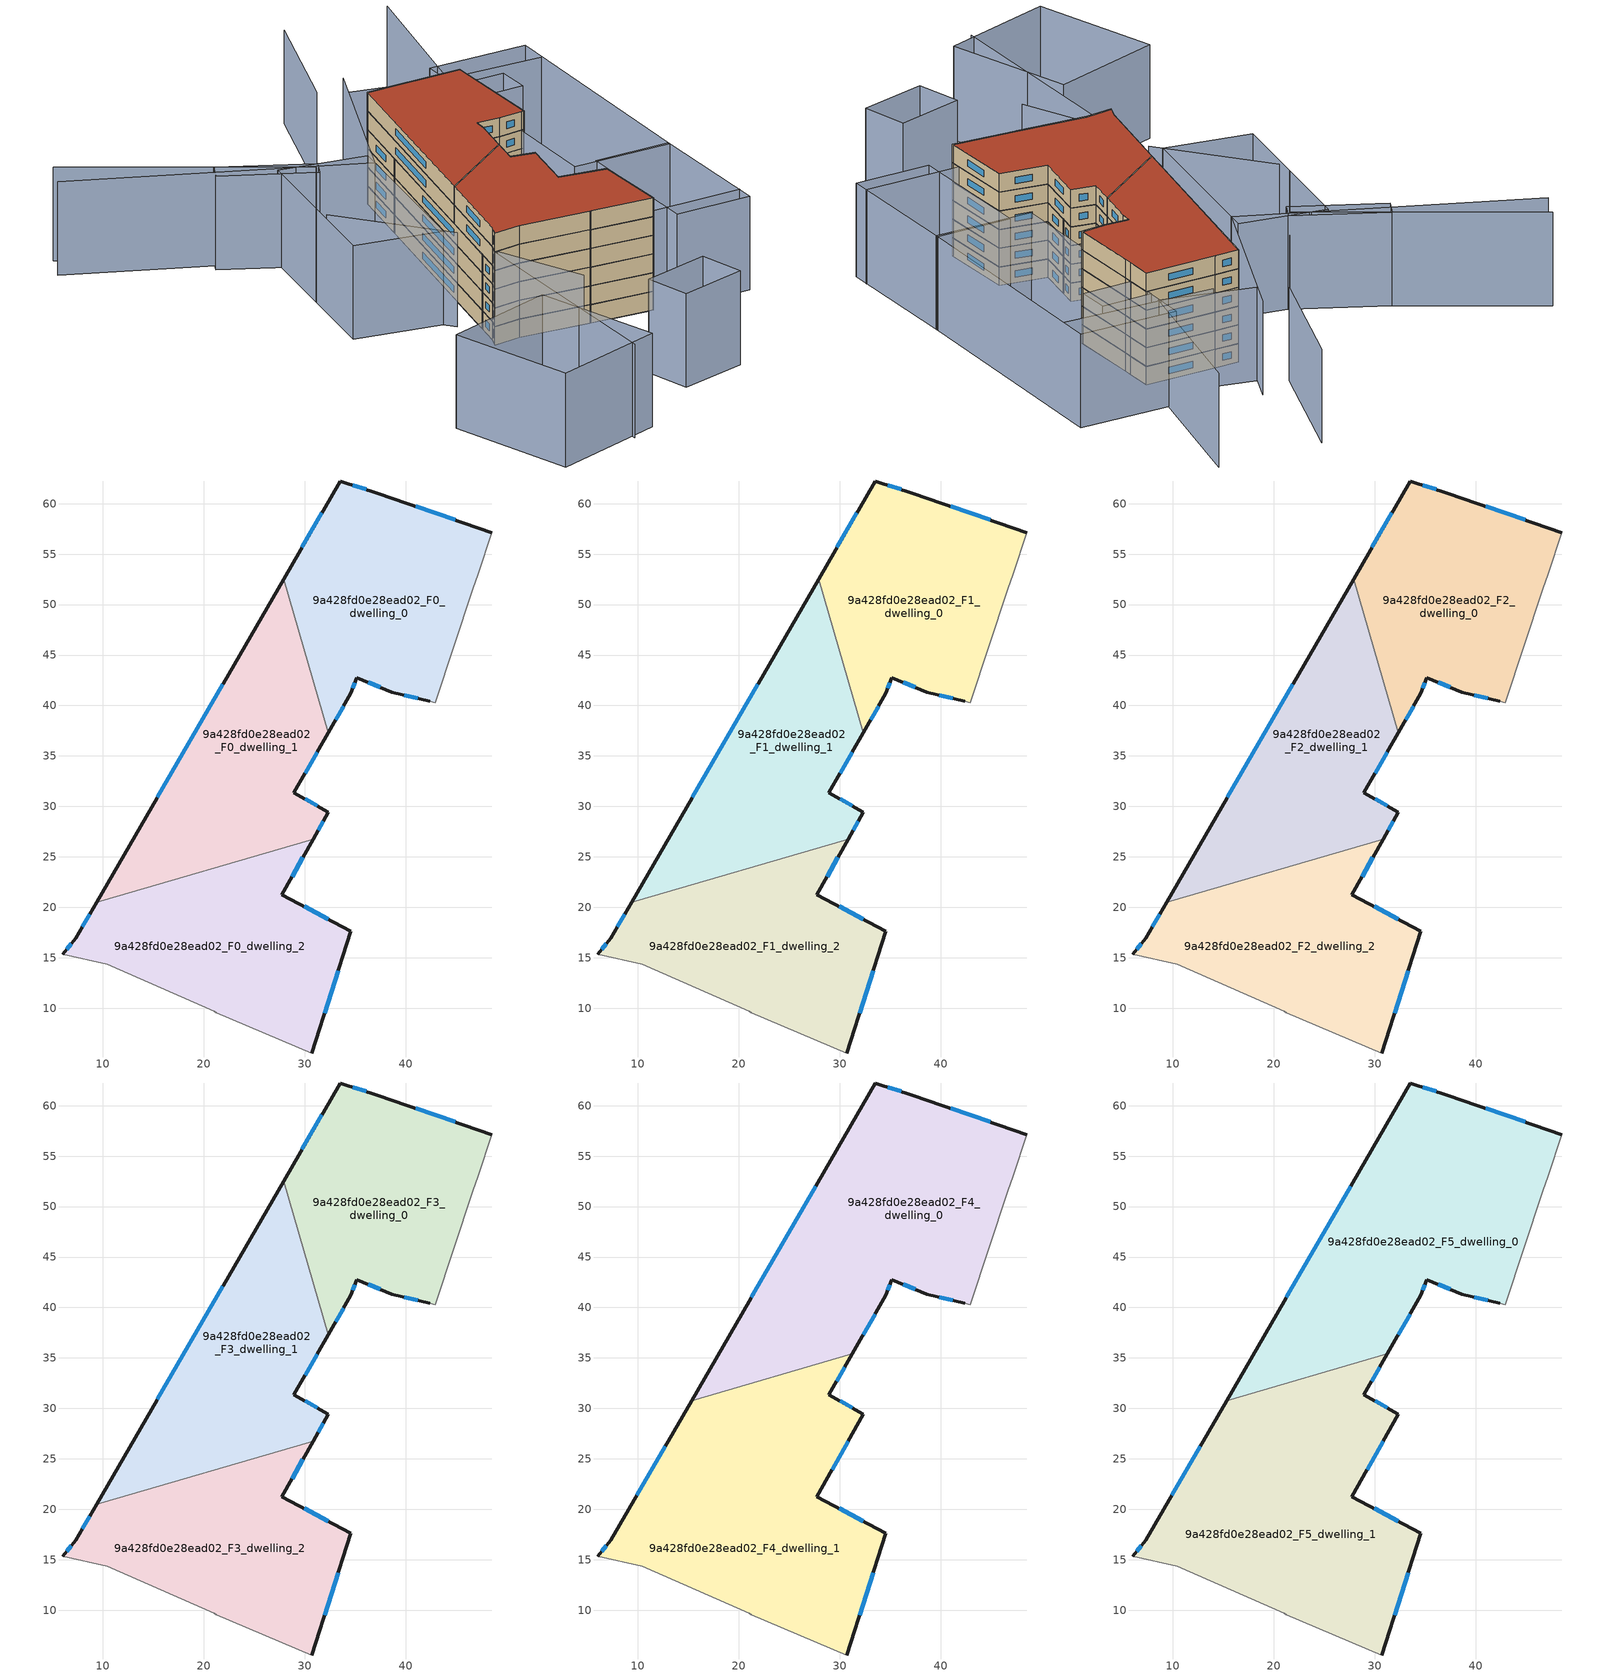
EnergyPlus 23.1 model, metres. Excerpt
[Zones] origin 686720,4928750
9a428fd0e28ead02_F0_dwelling_0
 floor ground (EU_floor_Construction): 42.92,40.25 46.68,51.53 47.2,53.07 48.56,57.14 37.35,61.01 33.53,62.25 27.9,52.52 32.34,37.29 34.59,41.2 35.15,42.76 38.65,41.32 42.42,40.4 z0
 wall outside (EU_wall_Construction): 27.9,52.52 33.53,62.25 37.35,61.01 48.56,57.14 / 42.42,40.4 38.65,41.32 35.15,42.76 34.59,41.2 32.34,37.29 z0:3
 wall adiabatic (EU_wall_Construction): 48.56,57.14 47.2,53.07 46.68,51.53 42.92,40.25 42.42,40.4 z0:3
 wall to 9a428fd0e28ead02_F0_dwelling_1 (EU_wall_Construction): 32.35,37.29 27.9,52.52 z0:3
 window (EU_Window_Construction): 34.97,42.25 34.77,41.71 / 33.86,39.93 33.08,38.56 / 29.73,55.68 31.7,59.08 / 34.77,61.85 36.11,61.41 / 41,59.75 44.91,58.4 / 41.19,40.7 39.88,41.02 / 37.51,41.79 36.29,42.29 z0.98:2.02
9a428fd0e28ead02_F0_dwelling_1
 floor ground (EU_floor_Construction): 30.84,26.74 32.35,29.41 28.94,31.37 32.34,37.29 27.9,52.52 9.37,20.47 z0
 wall outside (EU_wall_Construction): 9.37,20.47 27.9,52.52 / 32.34,37.29 28.94,31.37 32.35,29.41 30.84,26.74 z0:3
 wall to 9a428fd0e28ead02_F0_dwelling_2 (EU_wall_Construction): 30.84,26.74 9.37,20.47 z0:3
 window (EU_Window_Construction): 31.86,28.54 31.33,27.61 / 15.4,30.89 21.87,42.1 / 31.24,35.37 30.05,33.3 / 30.05,30.73 31.24,30.05 z0.98:2.02
9a428fd0e28ead02_F0_dwelling_2
 floor ground (EU_floor_Construction): 30.71,5.55 34.57,17.63 27.74,21.26 30.84,26.74 9.37,20.47 7.3,16.9 6,15.35 10.44,14.35 21.02,9.67 21.25,9.56 z0
 wall outside (EU_wall_Construction): 6,15.35 7.3,16.9 9.37,20.47 / 30.84,26.74 27.74,21.26 34.57,17.63 30.71,5.55 z0:3
 wall adiabatic (EU_wall_Construction): 30.71,5.55 21.25,9.56 21.02,9.67 10.44,14.35 6,15.35 z0:3
 window (EU_Window_Construction): 6.42,15.85 6.88,16.4 / 7.97,18.06 8.7,19.31 / 29.83,24.96 28.75,23.04 / 29.96,20.08 32.35,18.81 / 33.31,13.7 31.97,9.48 z0.98:2.02
9a428fd0e28ead02_F1_dwelling_0
 floor to 9a428fd0e28ead02_F0_dwelling_0 (EU_floor_Construction): 42.92,40.25 46.68,51.53 47.2,53.07 48.56,57.14 37.35,61.01 33.53,62.25 27.9,52.52 32.34,37.29 34.59,41.2 35.15,42.76 38.65,41.32 42.42,40.4 z3
 wall outside (EU_wall_Construction): 27.9,52.52 33.53,62.25 37.35,61.01 48.56,57.14 / 42.42,40.4 38.65,41.32 35.15,42.76 34.59,41.2 32.34,37.29 z3:6
 wall adiabatic (EU_wall_Construction): 48.56,57.14 47.2,53.07 46.68,51.53 42.92,40.25 42.42,40.4 z3:6
 wall to 9a428fd0e28ead02_F1_dwelling_1 (EU_wall_Construction): 32.35,37.29 27.9,52.52 z3:6
 window (EU_Window_Construction): 34.97,42.25 34.77,41.71 / 33.86,39.93 33.08,38.56 / 29.73,55.68 31.7,59.08 / 34.77,61.85 36.11,61.41 / 41,59.75 44.91,58.4 / 41.19,40.7 39.88,41.02 / 37.51,41.79 36.29,42.29 z3.98:5.02
9a428fd0e28ead02_F1_dwelling_1
 floor to 9a428fd0e28ead02_F0_dwelling_1 (EU_floor_Construction): 30.84,26.74 32.35,29.41 28.94,31.37 32.34,37.29 27.9,52.52 9.37,20.47 z3
 wall outside (EU_wall_Construction): 9.37,20.47 27.9,52.52 / 32.34,37.29 28.94,31.37 32.35,29.41 30.84,26.74 z3:6
 wall to 9a428fd0e28ead02_F1_dwelling_2 (EU_wall_Construction): 30.84,26.74 9.37,20.47 z3:6
 window (EU_Window_Construction): 31.86,28.54 31.33,27.61 / 15.4,30.89 21.87,42.1 / 31.24,35.37 30.05,33.3 / 30.05,30.73 31.24,30.05 z3.98:5.02
9a428fd0e28ead02_F1_dwelling_2
 floor to 9a428fd0e28ead02_F0_dwelling_2 (EU_floor_Construction): 30.71,5.55 34.57,17.63 27.74,21.26 30.84,26.74 9.37,20.47 7.3,16.9 6,15.35 10.44,14.35 21.02,9.67 21.25,9.56 z3
 wall outside (EU_wall_Construction): 6,15.35 7.3,16.9 9.37,20.47 / 30.84,26.74 27.74,21.26 34.57,17.63 30.71,5.55 z3:6
 wall adiabatic (EU_wall_Construction): 30.71,5.55 21.25,9.56 21.02,9.67 10.44,14.35 6,15.35 z3:6
 window (EU_Window_Construction): 6.42,15.85 6.88,16.4 / 7.97,18.06 8.7,19.31 / 29.83,24.96 28.75,23.04 / 29.96,20.08 32.35,18.81 / 33.31,13.7 31.97,9.48 z3.98:5.02
9a428fd0e28ead02_F2_dwelling_0
 floor to 9a428fd0e28ead02_F1_dwelling_0 (EU_floor_Construction): 42.92,40.25 46.68,51.53 47.2,53.07 48.56,57.14 37.35,61.01 33.53,62.25 27.9,52.52 32.34,37.29 34.59,41.2 35.15,42.76 38.65,41.32 42.42,40.4 z6
 wall outside (EU_wall_Construction): 27.9,52.52 33.53,62.25 37.35,61.01 48.56,57.14 / 42.42,40.4 38.65,41.32 35.15,42.76 34.59,41.2 32.34,37.29 z6:9
 wall adiabatic (EU_wall_Construction): 48.56,57.14 47.2,53.07 46.68,51.53 42.92,40.25 42.42,40.4 z6:9
 wall to 9a428fd0e28ead02_F2_dwelling_1 (EU_wall_Construction): 32.35,37.29 27.9,52.52 z6:9
 window (EU_Window_Construction): 34.97,42.25 34.77,41.71 / 33.86,39.93 33.08,38.56 / 29.73,55.68 31.7,59.08 / 34.77,61.85 36.11,61.41 / 41,59.75 44.91,58.4 / 41.19,40.7 39.88,41.02 / 37.51,41.79 36.29,42.29 z6.98:8.02
9a428fd0e28ead02_F2_dwelling_1
 floor to 9a428fd0e28ead02_F1_dwelling_1 (EU_floor_Construction): 30.84,26.74 32.35,29.41 28.94,31.37 32.34,37.29 27.9,52.52 9.37,20.47 z6
 wall outside (EU_wall_Construction): 9.37,20.47 27.9,52.52 / 32.34,37.29 28.94,31.37 32.35,29.41 30.84,26.74 z6:9
 wall to 9a428fd0e28ead02_F2_dwelling_2 (EU_wall_Construction): 30.84,26.74 9.37,20.47 z6:9
 window (EU_Window_Construction): 31.86,28.54 31.33,27.61 / 15.4,30.89 21.87,42.1 / 31.24,35.37 30.05,33.3 / 30.05,30.73 31.24,30.05 z6.98:8.02
9a428fd0e28ead02_F2_dwelling_2
 floor to 9a428fd0e28ead02_F1_dwelling_2 (EU_floor_Construction): 30.71,5.55 34.57,17.63 27.74,21.26 30.84,26.74 9.37,20.47 7.3,16.9 6,15.35 10.44,14.35 21.02,9.67 21.25,9.56 z6
 wall outside (EU_wall_Construction): 6,15.35 7.3,16.9 9.37,20.47 / 30.84,26.74 27.74,21.26 34.57,17.63 30.71,5.55 z6:9
 wall adiabatic (EU_wall_Construction): 30.71,5.55 21.25,9.56 21.02,9.67 10.44,14.35 6,15.35 z6:9
 window (EU_Window_Construction): 6.42,15.85 6.88,16.4 / 7.97,18.06 8.7,19.31 / 29.83,24.96 28.75,23.04 / 29.96,20.08 32.35,18.81 / 33.31,13.7 31.97,9.48 z6.98:8.02
9a428fd0e28ead02_F3_dwelling_0
 floor to 9a428fd0e28ead02_F2_dwelling_0 (EU_floor_Construction): 42.92,40.25 46.68,51.53 47.2,53.07 48.56,57.14 37.35,61.01 33.53,62.25 27.9,52.52 32.34,37.29 34.59,41.2 35.15,42.76 38.65,41.32 42.42,40.4 z9
 wall outside (EU_wall_Construction): 27.9,52.52 33.53,62.25 37.35,61.01 48.56,57.14 / 42.42,40.4 38.65,41.32 35.15,42.76 34.59,41.2 32.34,37.29 z9:12
 wall adiabatic (EU_wall_Construction): 48.56,57.14 47.2,53.07 46.68,51.53 42.92,40.25 42.42,40.4 z9:12
 wall to 9a428fd0e28ead02_F3_dwelling_1 (EU_wall_Construction): 32.35,37.29 27.9,52.52 z9:12
 window (EU_Window_Construction): 34.97,42.25 34.77,41.71 / 33.86,39.93 33.08,38.56 / 29.73,55.68 31.7,59.08 / 34.77,61.85 36.11,61.41 / 41,59.75 44.91,58.4 / 41.19,40.7 39.88,41.02 / 37.51,41.79 36.29,42.29 z9.98:11.02
9a428fd0e28ead02_F3_dwelling_1
 floor to 9a428fd0e28ead02_F2_dwelling_1 (EU_floor_Construction): 30.84,26.74 32.35,29.41 28.94,31.37 32.34,37.29 27.9,52.52 9.37,20.47 z9
 wall outside (EU_wall_Construction): 9.37,20.47 27.9,52.52 / 32.34,37.29 28.94,31.37 32.35,29.41 30.84,26.74 z9:12
 wall to 9a428fd0e28ead02_F3_dwelling_2 (EU_wall_Construction): 30.84,26.74 9.37,20.47 z9:12
 window (EU_Window_Construction): 31.86,28.54 31.33,27.61 / 15.4,30.89 21.87,42.1 / 31.24,35.37 30.05,33.3 / 30.05,30.73 31.24,30.05 z9.98:11.02
9a428fd0e28ead02_F3_dwelling_2
 floor to 9a428fd0e28ead02_F2_dwelling_2 (EU_floor_Construction): 30.71,5.55 34.57,17.63 27.74,21.26 30.84,26.74 9.37,20.47 7.3,16.9 6,15.35 10.44,14.35 21.02,9.67 21.25,9.56 z9
 wall outside (EU_wall_Construction): 6,15.35 7.3,16.9 9.37,20.47 / 30.84,26.74 27.74,21.26 34.57,17.63 30.71,5.55 z9:12
 wall adiabatic (EU_wall_Construction): 30.71,5.55 21.25,9.56 21.02,9.67 10.44,14.35 6,15.35 z9:12
 window (EU_Window_Construction): 6.42,15.85 6.88,16.4 / 7.97,18.06 8.7,19.31 / 29.83,24.96 28.75,23.04 / 29.96,20.08 32.35,18.81 / 33.31,13.7 31.97,9.48 z9.98:11.02
9a428fd0e28ead02_F4_dwelling_0
 floor to 9a428fd0e28ead02_F3_dwelling_0 (EU_floor_Construction): 42.92,40.25 46.68,51.53 47.2,53.07 48.56,57.14 37.35,61.01 33.53,62.25 27.9,52.52 32.34,37.29 34.59,41.2 35.15,42.76 38.65,41.32 42.42,40.4 z12
 floor to 9a428fd0e28ead02_F3_dwelling_1 (EU_floor_Construction): 31.26,35.41 32.34,37.29 27.9,52.52 z12; 31.26,35.41 27.9,52.52 15.31,30.75 z12
 wall outside (EU_wall_Construction): 42.42,40.4 38.65,41.32 35.15,42.76 34.59,41.2 31.26,35.41 / 15.31,30.75 33.53,62.25 37.35,61.01 48.56,57.14 z12:15
 wall adiabatic (EU_wall_Construction): 48.56,57.14 47.2,53.07 46.68,51.53 42.92,40.25 42.42,40.4 z12:15
 wall to 9a428fd0e28ead02_F4_dwelling_1 (EU_wall_Construction): 31.26,35.4 15.31,30.75 z12:15
 window (EU_Window_Construction): 41.19,40.7 39.88,41.02 / 37.51,41.79 36.29,42.29 / 34.97,42.25 34.77,41.71 / 33.51,39.31 32.34,37.29 / 21.24,41 27.61,52.01 / 34.77,61.85 36.11,61.41 / 41,59.75 44.91,58.4 z12.98:14.02
9a428fd0e28ead02_F4_dwelling_1
 floor to 9a428fd0e28ead02_F3_dwelling_1 (EU_floor_Construction): 30.84,26.74 32.35,29.41 28.94,31.37 31.26,35.4 15.31,30.75 9.37,20.47 z12
 floor to 9a428fd0e28ead02_F3_dwelling_2 (EU_floor_Construction): 30.71,5.55 34.57,17.63 27.74,21.26 30.84,26.74 9.37,20.47 7.3,16.9 6,15.35 10.44,14.35 21.02,9.67 21.25,9.56 z12
 wall outside (EU_wall_Construction): 6,15.35 7.3,16.9 15.31,30.75 / 31.26,35.41 28.94,31.37 32.35,29.41 27.74,21.26 34.57,17.63 30.71,5.55 z12:15
 wall adiabatic (EU_wall_Construction): 30.71,5.55 21.25,9.56 21.02,9.67 10.44,14.35 6,15.35 z12:15
 window (EU_Window_Construction): 29.96,20.08 32.35,18.81 / 33.31,13.7 31.97,9.48 / 6.42,15.85 6.88,16.4 / 9.91,21.4 12.71,26.25 / 30.51,34.09 29.69,32.68 / 30.05,30.73 31.24,30.05 / 30.85,26.76 29.24,23.91 z12.98:14.02
9a428fd0e28ead02_F5_dwelling_0
 floor to 9a428fd0e28ead02_F4_dwelling_0 (EU_floor_Construction): 42.92,40.25 46.68,51.53 47.2,53.07 48.56,57.14 37.35,61.01 33.53,62.25 15.31,30.75 31.26,35.41 34.59,41.2 35.15,42.76 38.65,41.32 42.42,40.4 z15
 wall outside (EU_wall_Construction): 42.42,40.4 38.65,41.32 35.15,42.76 34.59,41.2 31.26,35.41 / 15.31,30.75 33.53,62.25 37.35,61.01 48.56,57.14 z15:18
 wall adiabatic (EU_wall_Construction): 48.56,57.14 47.2,53.07 46.68,51.53 42.92,40.25 42.42,40.4 z15:18
 wall to 9a428fd0e28ead02_F5_dwelling_1 (EU_wall_Construction): 31.26,35.4 15.31,30.75 z15:18
 window (EU_Window_Construction): 41.19,40.7 39.88,41.02 / 37.51,41.79 36.29,42.29 / 34.97,42.25 34.77,41.71 / 33.51,39.31 32.34,37.29 / 21.24,41 27.61,52.01 / 34.77,61.85 36.11,61.41 / 41,59.75 44.91,58.4 z15.98:17.02
 roof outside (EU_roof_Construction): 48.56,57.14 47.2,53.07 46.68,51.53 42.92,40.25 42.42,40.4 38.65,41.32 35.15,42.76 34.59,41.2 31.26,35.41 15.31,30.75 33.53,62.25 37.35,61.01 z18
9a428fd0e28ead02_F5_dwelling_1
 floor to 9a428fd0e28ead02_F4_dwelling_1 (EU_floor_Construction): 30.71,5.55 34.57,17.63 27.74,21.26 32.35,29.41 28.94,31.37 31.26,35.41 15.31,30.75 7.3,16.9 6,15.35 10.44,14.35 21.02,9.67 21.25,9.56 z15
 wall outside (EU_wall_Construction): 6,15.35 7.3,16.9 15.31,30.75 / 31.26,35.41 28.94,31.37 32.35,29.41 27.74,21.26 34.57,17.63 30.71,5.55 z15:18
 wall adiabatic (EU_wall_Construction): 30.71,5.55 21.25,9.56 21.02,9.67 10.44,14.35 6,15.35 z15:18
 window (EU_Window_Construction): 29.96,20.08 32.35,18.81 / 33.31,13.7 31.97,9.48 / 6.42,15.85 6.88,16.4 / 9.91,21.4 12.71,26.25 / 30.51,34.09 29.69,32.68 / 30.05,30.73 31.24,30.05 / 30.85,26.76 29.24,23.91 z15.98:17.02
 roof outside (EU_roof_Construction): 31.26,35.41 28.94,31.37 32.35,29.41 27.74,21.26 34.57,17.63 30.71,5.55 21.25,9.56 21.02,9.67 10.44,14.35 6,15.35 7.3,16.9 15.31,30.75 z18
shading: -6.68,-21.7 6.16,15.82 / 6.16,15.82 46.29,2.07 / 6.42,15.39 7.79,-0.1 / 0.64,42.9 7.83,23.96 / 64.6,84.14 49.9,60.5 / 49.9,60.5 36.97,68.54 / 64.7,54.99 41.52,64.08 / -11.5,84.84 12.96,55 / 12.96,55 1.46,45.57 / 40.39,72.47 19.77,49.52 / 19.77,49.52 -15.2,80.94 / 48.29,90.22 33.95,72.22 / 52.67,20.87 45.35,-0.67 / 45.35,-0.67 33.53,3.35 / 33.53,3.35 40.85,24.89 / 40.85,24.89 52.67,20.87 / 12.29,-15.9 12.86,-8.29 / 12.86,-8.29 24.18,-9.15 / 24.18,-9.15 23.61,-16.75 / 23.61,-16.75 12.29,-15.9 / -20.67,0.7 -1.42,0.18 / -1.42,0.18 -2,-21.15 / -2,-21.15 -21.25,-20.63 / -21.25,-20.63 -20.67,0.7 / 66.47,59.49 52.51,20.43 / 52.51,20.43 37.23,25.89 / 37.23,25.89 51.19,64.95 / 51.19,64.95 66.47,59.49 / 54.97,50.47 47.01,53.13 / 47.01,53.13 48.71,58.23 / 48.71,58.23 56.67,55.56 / 56.67,55.56 54.97,50.47 / 21.06,51.91 7.06,25.98 / 7.06,25.98 -5.47,32.74 / -5.47,32.74 8.54,58.68 / 8.54,58.68 21.06,51.91 / 1.16,64.35 3.45,66.6 / 3.45,66.6 14.14,55.72 / 14.14,55.72 11.86,53.47 / 11.86,53.47 1.16,64.35 z0:15
[Building]
EU S2 Campaign: North Axis=0; Terrain=City; Solar Distribution=FullExterior
[Site:Location]
Bologna: Latitude=44.5; Longitude=11.25; Time Zone=1; Elevation=37
[SizingPeriod:WeatherFileDays]
AnnualSizingPeriod: Begin Month=1; Begin Day of Month=1; End Month=12; End Day of Month=31; Day of Week for Start Day=Monday; Use Weather File Daylight Saving Period=No; Use Weather File Rain and Snow Indicators=No
[MATERIAL]
EU_InternalMass_Material: Roughness=MediumRough; Thickness=0.1; Conductivity=1; Density=1800; Specific Heat=900; Thermal Absorptance=0.9; Solar Absorptance=0.7; Visible Absorptance=0.7
[MATERIAL:NOMASS] Roughness=MediumRough; Thermal Absorptance=0.9; Solar Absorptance=0.7; Visible Absorptance=0.7
Name | Thermal Resistance
EU_wall_NoMass | 0.905828
EU_roof_NoMass | 0.37593
EU_floor_NoMass | 0.67114
[WINDOWMATERIAL:SIMPLEGLAZINGSYSTEM]
EU_Window_SimpleGlazing: UFactor=4.52486; Solar Heat Gain Coefficient=0.85; Visible Transmittance=0.85
[CONSTRUCTION]
EU_wall_Construction: EU_wall_NoMass
EU_roof_Construction: EU_roof_NoMass
EU_floor_Construction: EU_floor_NoMass
EU_InternalMass_Construction: EU_InternalMass_Material
EU_Window_Construction: EU_Window_SimpleGlazing
[ZONE] Type=1; Multiplier=1; Ceiling Height=autocalculate; Floor Area=autocalculate; Part of Total Floor Area=Yes
Name | Volume
9a428fd0e28ead02_F0_dwelling_0 | 940.305
9a428fd0e28ead02_F1_dwelling_0; 9a428fd0e28ead02_F2_dwelling_0; 9a428fd0e28ead02_F3_dwelling_0 | 940.307
9a428fd0e28ead02_F4_dwelling_0 | 1410.43
9a428fd0e28ead02_F5_dwelling_0 | 1410.47
9a428fd0e28ead02_F0_dwelling_1 | 940.274
9a428fd0e28ead02_F1_dwelling_1; 9a428fd0e28ead02_F2_dwelling_1; 9a428fd0e28ead02_F3_dwelling_1 | 940.273
9a428fd0e28ead02_F4_dwelling_1 | 1410.41
9a428fd0e28ead02_F5_dwelling_1 | 1410.42
9a428fd0e28ead02_F0_dwelling_2 | 940.277
9a428fd0e28ead02_F1_dwelling_2; 9a428fd0e28ead02_F2_dwelling_2; 9a428fd0e28ead02_F3_dwelling_2 | 940.28
[INTERNALMASS] Construction=EU_InternalMass_Construction
Name | Zone or ZoneList | Surface Area
9a428fd0e28ead02_F0_dwelling_0_EU_InternalMass | 9a428fd0e28ead02_F0_dwelling_0 | 313.435
9a428fd0e28ead02_F0_dwelling_1_EU_InternalMass | 9a428fd0e28ead02_F0_dwelling_1 | 313.426
9a428fd0e28ead02_F0_dwelling_2_EU_InternalMass | 9a428fd0e28ead02_F0_dwelling_2 | 313.426
9a428fd0e28ead02_F1_dwelling_0_EU_InternalMass | 9a428fd0e28ead02_F1_dwelling_0 | 313.435
9a428fd0e28ead02_F1_dwelling_1_EU_InternalMass | 9a428fd0e28ead02_F1_dwelling_1 | 313.426
9a428fd0e28ead02_F1_dwelling_2_EU_InternalMass | 9a428fd0e28ead02_F1_dwelling_2 | 313.426
9a428fd0e28ead02_F2_dwelling_0_EU_InternalMass | 9a428fd0e28ead02_F2_dwelling_0 | 313.435
9a428fd0e28ead02_F2_dwelling_1_EU_InternalMass | 9a428fd0e28ead02_F2_dwelling_1 | 313.426
9a428fd0e28ead02_F2_dwelling_2_EU_InternalMass | 9a428fd0e28ead02_F2_dwelling_2 | 313.426
9a428fd0e28ead02_F3_dwelling_0_EU_InternalMass | 9a428fd0e28ead02_F3_dwelling_0 | 313.435
9a428fd0e28ead02_F3_dwelling_1_EU_InternalMass | 9a428fd0e28ead02_F3_dwelling_1 | 313.426
9a428fd0e28ead02_F3_dwelling_2_EU_InternalMass | 9a428fd0e28ead02_F3_dwelling_2 | 313.426
9a428fd0e28ead02_F4_dwelling_0_EU_InternalMass | 9a428fd0e28ead02_F4_dwelling_0 | 470.156
9a428fd0e28ead02_F4_dwelling_1_EU_InternalMass | 9a428fd0e28ead02_F4_dwelling_1 | 470.138
9a428fd0e28ead02_F5_dwelling_0_EU_InternalMass | 9a428fd0e28ead02_F5_dwelling_0 | 470.156
9a428fd0e28ead02_F5_dwelling_1_EU_InternalMass | 9a428fd0e28ead02_F5_dwelling_1 | 470.138
[OTHEREQUIPMENT] Fuel Type=Electricity; Design Level Calculation Method=Watts/Area; Power per Zone Floor Area=1; Fraction Latent=0; Fraction Radiant=0; Fraction Lost=0; Carbon Dioxide Generation Rate=0; EndUse Subcategory=EU_Step8_InternalGains
Name | Zone or ZoneList or Space or SpaceList | Schedule
EU_Step8_InternalGain_9a428fd0e28ead02_F0_dwelling_0_f000 | 9a428fd0e28ead02_F0_dwelling_0 | EU_Step8_GainSchedule_9a428fd0e28ead02_F0_dwelling_0_f000
EU_Step8_InternalGain_9a428fd0e28ead02_F0_dwelling_1_f000 | 9a428fd0e28ead02_F0_dwelling_1 | EU_Step8_GainSchedule_9a428fd0e28ead02_F0_dwelling_1_f000
EU_Step8_InternalGain_9a428fd0e28ead02_F0_dwelling_2_f000 | 9a428fd0e28ead02_F0_dwelling_2 | EU_Step8_GainSchedule_9a428fd0e28ead02_F0_dwelling_2_f000
EU_Step8_InternalGain_9a428fd0e28ead02_F1_dwelling_0_f000 | 9a428fd0e28ead02_F1_dwelling_0 | EU_Step8_GainSchedule_9a428fd0e28ead02_F1_dwelling_0_f000
EU_Step8_InternalGain_9a428fd0e28ead02_F1_dwelling_1_f000 | 9a428fd0e28ead02_F1_dwelling_1 | EU_Step8_GainSchedule_9a428fd0e28ead02_F1_dwelling_1_f000
EU_Step8_InternalGain_9a428fd0e28ead02_F1_dwelling_2_f000 | 9a428fd0e28ead02_F1_dwelling_2 | EU_Step8_GainSchedule_9a428fd0e28ead02_F1_dwelling_2_f000
EU_Step8_InternalGain_9a428fd0e28ead02_F2_dwelling_0_f000 | 9a428fd0e28ead02_F2_dwelling_0 | EU_Step8_GainSchedule_9a428fd0e28ead02_F2_dwelling_0_f000
EU_Step8_InternalGain_9a428fd0e28ead02_F2_dwelling_1_f000 | 9a428fd0e28ead02_F2_dwelling_1 | EU_Step8_GainSchedule_9a428fd0e28ead02_F2_dwelling_1_f000
EU_Step8_InternalGain_9a428fd0e28ead02_F2_dwelling_2_f000 | 9a428fd0e28ead02_F2_dwelling_2 | EU_Step8_GainSchedule_9a428fd0e28ead02_F2_dwelling_2_f000
EU_Step8_InternalGain_9a428fd0e28ead02_F3_dwelling_0_f000 | 9a428fd0e28ead02_F3_dwelling_0 | EU_Step8_GainSchedule_9a428fd0e28ead02_F3_dwelling_0_f000
EU_Step8_InternalGain_9a428fd0e28ead02_F3_dwelling_1_f000 | 9a428fd0e28ead02_F3_dwelling_1 | EU_Step8_GainSchedule_9a428fd0e28ead02_F3_dwelling_1_f000
EU_Step8_InternalGain_9a428fd0e28ead02_F3_dwelling_2_f000 | 9a428fd0e28ead02_F3_dwelling_2 | EU_Step8_GainSchedule_9a428fd0e28ead02_F3_dwelling_2_f000
EU_Step8_InternalGain_9a428fd0e28ead02_F4_dwelling_0_f000 | 9a428fd0e28ead02_F4_dwelling_0 | EU_Step8_GainSchedule_9a428fd0e28ead02_F4_dwelling_0_f000
EU_Step8_InternalGain_9a428fd0e28ead02_F4_dwelling_1_f000 | 9a428fd0e28ead02_F4_dwelling_1 | EU_Step8_GainSchedule_9a428fd0e28ead02_F4_dwelling_1_f000
EU_Step8_InternalGain_9a428fd0e28ead02_F5_dwelling_0_f000 | 9a428fd0e28ead02_F5_dwelling_0 | EU_Step8_GainSchedule_9a428fd0e28ead02_F5_dwelling_0_f000
EU_Step8_InternalGain_9a428fd0e28ead02_F5_dwelling_1_f000 | 9a428fd0e28ead02_F5_dwelling_1 | EU_Step8_GainSchedule_9a428fd0e28ead02_F5_dwelling_1_f000
[ZONEVENTILATION:DESIGNFLOWRATE] Schedule=EU_AlwaysOn; Design Flow Rate Calculation Method=AirChanges/Hour; Air Changes per Hour=0.73129; Ventilation Type=Natural; Fan Pressure Rise=0; Fan Total Efficiency=1; Constant Term Coefficient=1; Temperature Term Coefficient=0; Velocity Term Coefficient=0; Velocity Squared Term Coefficient=0; Minimum Indoor Temperature=-100; Maximum Indoor Temperature=100; Delta Temperature=-100; Minimum Outdoor Temperature=-100; Maximum Outdoor Temperature=100; Maximum Wind Speed=40
Name | Zone or ZoneList or Space or SpaceList
EU_ConstantAir_9a428fd0e28ead02_F0_dwelling_0 | 9a428fd0e28ead02_F0_dwelling_0
EU_ConstantAir_9a428fd0e28ead02_F0_dwelling_1 | 9a428fd0e28ead02_F0_dwelling_1
EU_ConstantAir_9a428fd0e28ead02_F0_dwelling_2 | 9a428fd0e28ead02_F0_dwelling_2
EU_ConstantAir_9a428fd0e28ead02_F1_dwelling_0 | 9a428fd0e28ead02_F1_dwelling_0
EU_ConstantAir_9a428fd0e28ead02_F1_dwelling_1 | 9a428fd0e28ead02_F1_dwelling_1
EU_ConstantAir_9a428fd0e28ead02_F1_dwelling_2 | 9a428fd0e28ead02_F1_dwelling_2
EU_ConstantAir_9a428fd0e28ead02_F2_dwelling_0 | 9a428fd0e28ead02_F2_dwelling_0
EU_ConstantAir_9a428fd0e28ead02_F2_dwelling_1 | 9a428fd0e28ead02_F2_dwelling_1
EU_ConstantAir_9a428fd0e28ead02_F2_dwelling_2 | 9a428fd0e28ead02_F2_dwelling_2
EU_ConstantAir_9a428fd0e28ead02_F3_dwelling_0 | 9a428fd0e28ead02_F3_dwelling_0
EU_ConstantAir_9a428fd0e28ead02_F3_dwelling_1 | 9a428fd0e28ead02_F3_dwelling_1
EU_ConstantAir_9a428fd0e28ead02_F3_dwelling_2 | 9a428fd0e28ead02_F3_dwelling_2
EU_ConstantAir_9a428fd0e28ead02_F4_dwelling_0 | 9a428fd0e28ead02_F4_dwelling_0
EU_ConstantAir_9a428fd0e28ead02_F4_dwelling_1 | 9a428fd0e28ead02_F4_dwelling_1
EU_ConstantAir_9a428fd0e28ead02_F5_dwelling_0 | 9a428fd0e28ead02_F5_dwelling_0
EU_ConstantAir_9a428fd0e28ead02_F5_dwelling_1 | 9a428fd0e28ead02_F5_dwelling_1
[HVACTEMPLATE:THERMOSTAT] Constant Heating Setpoint=20; Constant Cooling Setpoint=50
EU_HeatOnly_9a428fd0e28ead02_F0_dwelling_0; EU_HeatOnly_9a428fd0e28ead02_F0_dwelling_1; EU_HeatOnly_9a428fd0e28ead02_F0_dwelling_2; EU_HeatOnly_9a428fd0e28ead02_F1_dwelling_0; EU_HeatOnly_9a428fd0e28ead02_F1_dwelling_1; EU_HeatOnly_9a428fd0e28ead02_F1_dwelling_2; EU_HeatOnly_9a428fd0e28ead02_F2_dwelling_0; EU_HeatOnly_9a428fd0e28ead02_F2_dwelling_1; EU_HeatOnly_9a428fd0e28ead02_F2_dwelling_2; EU_HeatOnly_9a428fd0e28ead02_F3_dwelling_0; EU_HeatOnly_9a428fd0e28ead02_F3_dwelling_1; EU_HeatOnly_9a428fd0e28ead02_F3_dwelling_2; EU_HeatOnly_9a428fd0e28ead02_F4_dwelling_0; EU_HeatOnly_9a428fd0e28ead02_F4_dwelling_1; EU_HeatOnly_9a428fd0e28ead02_F5_dwelling_0; EU_HeatOnly_9a428fd0e28ead02_F5_dwelling_1
[HVACTEMPLATE:ZONE:IDEALLOADSAIRSYSTEM] System Availability Schedule=EU_AlwaysOn; Maximum Heating Supply Air Temperature=50; Minimum Cooling Supply Air Temperature=13; Maximum Heating Supply Air Humidity Ratio=0.0156; Minimum Cooling Supply Air Humidity Ratio=0.0077; Heating Limit=NoLimit; Cooling Limit=NoLimit; Heating Availability Schedule=EU_AlwaysOn; Cooling Availability Schedule=EU_CoolingOff; Dehumidification Control Type=ConstantSensibleHeatRatio; Cooling Sensible Heat Ratio=0.7; Dehumidification Setpoint=60; Humidification Control Type=None; Humidification Setpoint=30; Outdoor Air Method=None; Outdoor Air Flow Rate per Person=0.00944; Outdoor Air Flow Rate per Zone Floor Area=0; Outdoor Air Flow Rate per Zone=0; Demand Controlled Ventilation Type=None; Outdoor Air Economizer Type=NoEconomizer; Heat Recovery Type=None; Sensible Heat Recovery Effectiveness=0.7; Latent Heat Recovery Effectiveness=0.65
Name | Template Thermostat
9a428fd0e28ead02_F0_dwelling_0 | EU_HeatOnly_9a428fd0e28ead02_F0_dwelling_0
9a428fd0e28ead02_F0_dwelling_1 | EU_HeatOnly_9a428fd0e28ead02_F0_dwelling_1
9a428fd0e28ead02_F0_dwelling_2 | EU_HeatOnly_9a428fd0e28ead02_F0_dwelling_2
9a428fd0e28ead02_F1_dwelling_0 | EU_HeatOnly_9a428fd0e28ead02_F1_dwelling_0
9a428fd0e28ead02_F1_dwelling_1 | EU_HeatOnly_9a428fd0e28ead02_F1_dwelling_1
9a428fd0e28ead02_F1_dwelling_2 | EU_HeatOnly_9a428fd0e28ead02_F1_dwelling_2
9a428fd0e28ead02_F2_dwelling_0 | EU_HeatOnly_9a428fd0e28ead02_F2_dwelling_0
9a428fd0e28ead02_F2_dwelling_1 | EU_HeatOnly_9a428fd0e28ead02_F2_dwelling_1
9a428fd0e28ead02_F2_dwelling_2 | EU_HeatOnly_9a428fd0e28ead02_F2_dwelling_2
9a428fd0e28ead02_F3_dwelling_0 | EU_HeatOnly_9a428fd0e28ead02_F3_dwelling_0
9a428fd0e28ead02_F3_dwelling_1 | EU_HeatOnly_9a428fd0e28ead02_F3_dwelling_1
9a428fd0e28ead02_F3_dwelling_2 | EU_HeatOnly_9a428fd0e28ead02_F3_dwelling_2
9a428fd0e28ead02_F4_dwelling_0 | EU_HeatOnly_9a428fd0e28ead02_F4_dwelling_0
9a428fd0e28ead02_F4_dwelling_1 | EU_HeatOnly_9a428fd0e28ead02_F4_dwelling_1
9a428fd0e28ead02_F5_dwelling_0 | EU_HeatOnly_9a428fd0e28ead02_F5_dwelling_0
9a428fd0e28ead02_F5_dwelling_1 | EU_HeatOnly_9a428fd0e28ead02_F5_dwelling_1
[SIZING:ZONE] Zone Cooling Design Supply Air Temperature Input Method=SupplyAirTemperature; Zone Cooling Design Supply Air Temperature=13; Zone Heating Design Supply Air Temperature Input Method=SupplyAirTemperature; Zone Heating Design Supply Air Temperature=50; Zone Cooling Design Supply Air Humidity Ratio=0.008; Zone Heating Design Supply Air Humidity Ratio=0.008; Cooling Design Air Flow Method=DesignDay; Cooling Design Air Flow Rate=0; Cooling Minimum Air Flow per Zone Floor Area=0.000762; Cooling Minimum Air Flow=0; Cooling Minimum Air Flow Fraction=0.2; Heating Design Air Flow Method=DesignDay; Heating Design Air Flow Rate=0; Heating Maximum Air Flow per Zone Floor Area=0.002032; Heating Maximum Air Flow=0.141576; Heating Maximum Air Flow Fraction=0.3; Account for Dedicated Outdoor Air System=No; Dedicated Outdoor Air System Control Strategy=NeutralSupplyAir; Dedicated Outdoor Air Low Setpoint Temperature for Design=autosize; Dedicated Outdoor Air High Setpoint Temperature for Design=autosize; Zone Load Sizing Method=Sensible Load Only No Latent Load; Zone Latent Cooling Design Supply Air Humidity Ratio Input Method=HumidityRatioDifference; Zone Cooling Design Supply Air Humidity Ratio Difference=0.005; Zone Latent Heating Design Supply Air Humidity Ratio Input Method=HumidityRatioDifference; Zone Humidification Design Supply Air Humidity Ratio Difference=0.005
9a428fd0e28ead02_F0_dwelling_0; 9a428fd0e28ead02_F0_dwelling_1; 9a428fd0e28ead02_F0_dwelling_2; 9a428fd0e28ead02_F1_dwelling_0; 9a428fd0e28ead02_F1_dwelling_1; 9a428fd0e28ead02_F1_dwelling_2; 9a428fd0e28ead02_F2_dwelling_0; 9a428fd0e28ead02_F2_dwelling_1; 9a428fd0e28ead02_F2_dwelling_2; 9a428fd0e28ead02_F3_dwelling_0; 9a428fd0e28ead02_F3_dwelling_1; 9a428fd0e28ead02_F3_dwelling_2; 9a428fd0e28ead02_F4_dwelling_0; 9a428fd0e28ead02_F4_dwelling_1; 9a428fd0e28ead02_F5_dwelling_0; 9a428fd0e28ead02_F5_dwelling_1
[SCHEDULE:CONSTANT]
Name | Hourly Value
EU_AlwaysOn | 1
EU_CoolingOff | 0
[SCHEDULE:FILE] Column Number=1; Rows to Skip at Top=0; Number of Hours of Data=8760; Column Separator=Comma; Interpolate to Timestep=No; Minutes per Item=60; Adjust Schedule for Daylight Savings=Yes
Name | File
EU_Step8_GainSchedule_9a428fd0e28ead02_F0_dwelling_0_f000 | ../../schedules/9a428fd0e28ead02/9a428fd0e28ead02_F0_dwelling_0_f000_gain.csv
EU_Step8_GainSchedule_9a428fd0e28ead02_F0_dwelling_1_f000 | ../../schedules/9a428fd0e28ead02/9a428fd0e28ead02_F0_dwelling_1_f000_gain.csv
EU_Step8_GainSchedule_9a428fd0e28ead02_F0_dwelling_2_f000 | ../../schedules/9a428fd0e28ead02/9a428fd0e28ead02_F0_dwelling_2_f000_gain.csv
EU_Step8_GainSchedule_9a428fd0e28ead02_F1_dwelling_0_f000 | ../../schedules/9a428fd0e28ead02/9a428fd0e28ead02_F1_dwelling_0_f000_gain.csv
EU_Step8_GainSchedule_9a428fd0e28ead02_F1_dwelling_1_f000 | ../../schedules/9a428fd0e28ead02/9a428fd0e28ead02_F1_dwelling_1_f000_gain.csv
EU_Step8_GainSchedule_9a428fd0e28ead02_F1_dwelling_2_f000 | ../../schedules/9a428fd0e28ead02/9a428fd0e28ead02_F1_dwelling_2_f000_gain.csv
EU_Step8_GainSchedule_9a428fd0e28ead02_F2_dwelling_0_f000 | ../../schedules/9a428fd0e28ead02/9a428fd0e28ead02_F2_dwelling_0_f000_gain.csv
EU_Step8_GainSchedule_9a428fd0e28ead02_F2_dwelling_1_f000 | ../../schedules/9a428fd0e28ead02/9a428fd0e28ead02_F2_dwelling_1_f000_gain.csv
EU_Step8_GainSchedule_9a428fd0e28ead02_F2_dwelling_2_f000 | ../../schedules/9a428fd0e28ead02/9a428fd0e28ead02_F2_dwelling_2_f000_gain.csv
EU_Step8_GainSchedule_9a428fd0e28ead02_F3_dwelling_0_f000 | ../../schedules/9a428fd0e28ead02/9a428fd0e28ead02_F3_dwelling_0_f000_gain.csv
EU_Step8_GainSchedule_9a428fd0e28ead02_F3_dwelling_1_f000 | ../../schedules/9a428fd0e28ead02/9a428fd0e28ead02_F3_dwelling_1_f000_gain.csv
EU_Step8_GainSchedule_9a428fd0e28ead02_F3_dwelling_2_f000 | ../../schedules/9a428fd0e28ead02/9a428fd0e28ead02_F3_dwelling_2_f000_gain.csv
EU_Step8_GainSchedule_9a428fd0e28ead02_F4_dwelling_0_f000 | ../../schedules/9a428fd0e28ead02/9a428fd0e28ead02_F4_dwelling_0_f000_gain.csv
EU_Step8_GainSchedule_9a428fd0e28ead02_F4_dwelling_1_f000 | ../../schedules/9a428fd0e28ead02/9a428fd0e28ead02_F4_dwelling_1_f000_gain.csv
EU_Step8_GainSchedule_9a428fd0e28ead02_F5_dwelling_0_f000 | ../../schedules/9a428fd0e28ead02/9a428fd0e28ead02_F5_dwelling_0_f000_gain.csv
EU_Step8_GainSchedule_9a428fd0e28ead02_F5_dwelling_1_f000 | ../../schedules/9a428fd0e28ead02/9a428fd0e28ead02_F5_dwelling_1_f000_gain.csv
